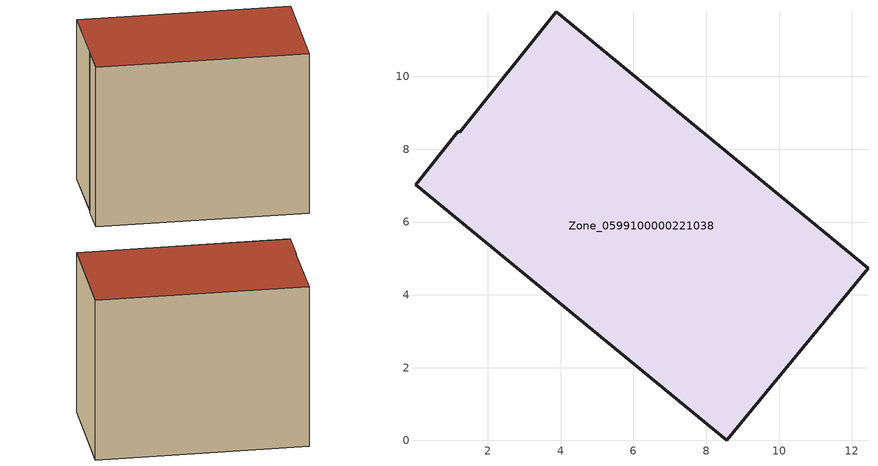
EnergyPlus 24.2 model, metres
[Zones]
Zone_0599100000221038
 floor ground (C_G): 0.01,7.03 1.19,8.49 1.23,8.47 3.88,11.78 12.44,4.74 8.56,0 z0
 wall outside (C_F): 12.44,4.74 3.88,11.78 1.23,8.47 1.19,8.49 0.01,7.03 8.56,0 12.44,4.74 z0:8.93
 roof outside (C_R): 1.19,8.49 0.01,7.03 8.56,0 12.44,4.74 3.88,11.78 1.23,8.47 z8.93
[BUILDING]
Pand.0599100000221038: North Axis=0; Terrain=City; Loads Convergence Tolerance Value=0.04; Temperature Convergence Tolerance Value=0.4; Solar Distribution=FullExterior; Maximum Number of Warmup Days=25; Minimum Number of Warmup Days=1
[Site:Location]
Rotterdam.The.Hague.AP_ZH_NLD Design_Conditions: Latitude=51.96; Longitude=4.45; Time Zone=1; Elevation=-4.5
[SITE:GROUNDTEMPERATURE:BUILDINGSURFACE]
18, 18, 18, 18, 18, 18, 18, 18, 18, 18, 18, 18
[MATERIAL] Thermal Absorptance=0.9; Solar Absorptance=0.7; Visible Absorptance=0.7
Name | Roughness | Thickness | Conductivity | Density | Specific Heat
G.TI.1946-1964 | MediumSmooth | 0.15 | 1 | 540 | 1210
F.TI.1946-1964 | Rough | 0.3 | 0.857143 | 1920 | 840
R.TI.1946-1964 | MediumRough | 0.2 | 0.277778 | 1500 | 1000
[CONSTRUCTION]
C_G: G.TI.1946-1964
C_F: F.TI.1946-1964
C_R: R.TI.1946-1964
[ZONE]
Zone_0599100000221038: Type=1; Multiplier=1; Ceiling Height=Autocalculate; Volume=Autocalculate; Floor Area=autocalculate; Part of Total Floor Area=Yes
[ZONEINFILTRATION:DESIGNFLOWRATE]
Infil_Zone_0599100000221038: Zone or ZoneList or Space or SpaceList=Zone_0599100000221038; Schedule=AlwaysOn; Design Flow Rate Calculation Method=Flow/Area; Flow Rate per Floor Area=0.003; Constant Term Coefficient=1; Temperature Term Coefficient=0; Velocity Term Coefficient=0; Velocity Squared Term Coefficient=0
[HVACTEMPLATE:ZONE:IDEALLOADSAIRSYSTEM]
Zone_0599100000221038: Maximum Heating Supply Air Temperature=50; Minimum Cooling Supply Air Temperature=13; Maximum Heating Supply Air Humidity Ratio=0.0156; Minimum Cooling Supply Air Humidity Ratio=0.0077; Heating Limit=NoLimit; Cooling Limit=NoLimit; Dehumidification Control Type=ConstantSensibleHeatRatio; Cooling Sensible Heat Ratio=0.7; Dehumidification Setpoint=60; Humidification Control Type=None; Humidification Setpoint=30; Outdoor Air Method=None; Outdoor Air Flow Rate per Person=0.00944; Outdoor Air Flow Rate per Zone Floor Area=0; Outdoor Air Flow Rate per Zone=0; Demand Controlled Ventilation Type=None; Outdoor Air Economizer Type=NoEconomizer; Heat Recovery Type=None; Sensible Heat Recovery Effectiveness=0.7; Latent Heat Recovery Effectiveness=0.65
[ZONECONTROL:THERMOSTAT]
ThermostatControl_Zone_0599100000221038: Zone or ZoneList=Zone_0599100000221038; Control Type Schedule=DualSetpointControlType; Control 1=Thermostat_Zone_0599100000221038; Temperature Difference Between Cutout And Setpoint=0
[THERMOSTATSETPOINT:DUALSETPOINT]
Thermostat_Zone_0599100000221038: Heating Setpoint Temperature Schedule=HeatingSetpoint_Zone_0599100000221038; Cooling Setpoint Temperature Schedule=CoolingSetpoint_Zone_0599100000221038
[SCHEDULE:COMPACT]
HeatingSetpoint_Zone_0599100000221038: Through: 12/31, For: AllDays, Until: 24:00, 21
CoolingSetpoint_Zone_0599100000221038: Through: 12/31, For: AllDays, Until: 24:00, 24
DualSetpointControlType: Through: 12/31, For: AllDays, Until: 24:00, 4
AlwaysOn: Through: 12/31, For: AllDays, Until: 24:00, 1
